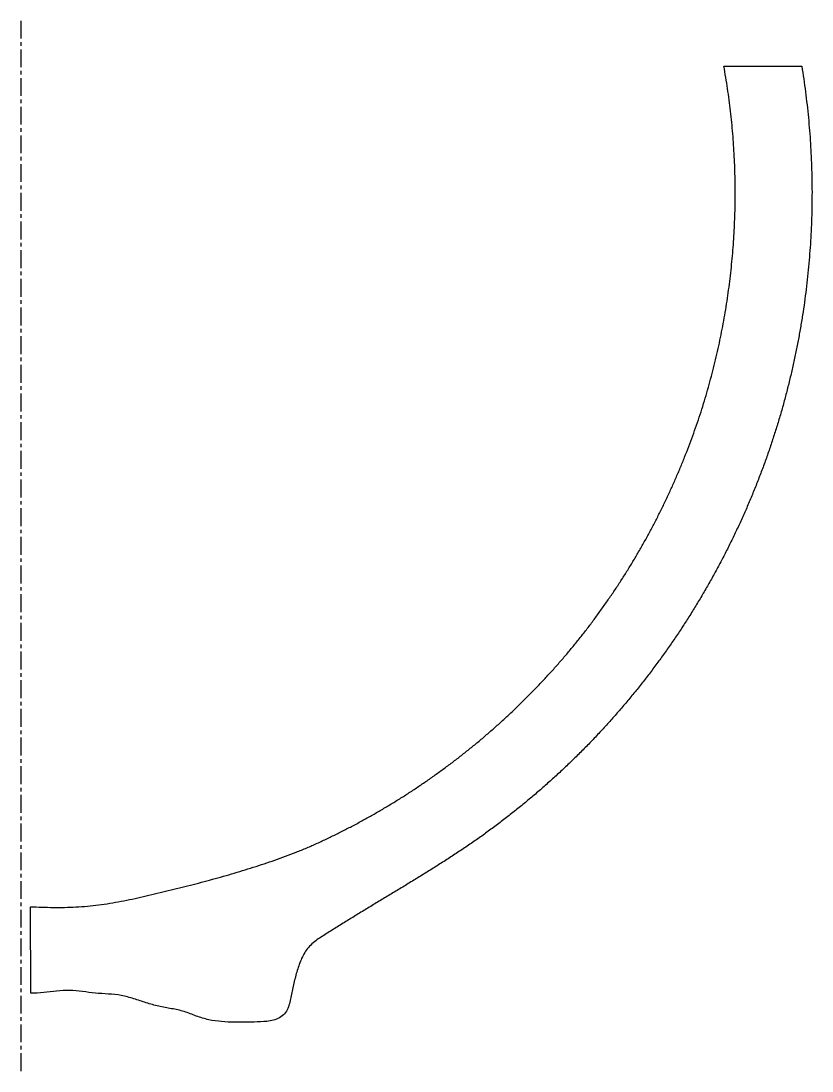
# Model space of a CAD drawing. Header units: millimetres. Extents: x 0 to 140, y -8 to 178.
import ezdxf

# ---------------------------------------------------------------- set-up
doc = ezdxf.new("R2010")
doc.units = ezdxf.units.MM
doc.linetypes.add('CENTER', pattern=[5.08, 3.175, -0.635, 0.635, -0.635])
doc.layers.add('AXIS', color=1, linetype='Continuous')
doc.layers.add('PROFILE', color=7, linetype='Continuous')

msp = doc.modelspace()

# ---------------------------------------------------------------- linework, layer by layer
at = {"layer": 'AXIS', "linetype": 'CENTER'}
msp.add_line((0, -8), (0, 178), dxfattribs=at)
at = {"layer": 'PROFILE'}
for p, q in [((124.48, 170), (138.27, 170)), ((1.73, 5.76), (1.68, 21.11))]:
    msp.add_line(p, q, dxfattribs=at)
for points in [[(1.68, 21.11), (3.7, 21.02), (5.71, 20.98), (7.73, 20.99), (9.74, 21.07), (11.75, 21.21), (13.76, 21.42), (15.75, 21.71), (17.73, 22.06), (19.71, 22.46), (21.68, 22.9), (23.64, 23.36), (25.6, 23.83), (27.56, 24.31), (29.51, 24.8), (31.46, 25.3), (33.41, 25.82), (35.35, 26.36), (37.29, 26.92), (39.22, 27.49), (41.14, 28.09), (43.06, 28.71), (44.97, 29.35), (46.87, 30.03), (48.75, 30.76), (50.61, 31.53), (52.45, 32.34), (54.28, 33.19), (56.09, 34.08), (57.89, 34.99), (59.67, 35.93), (61.44, 36.9), (63.19, 37.89), (64.93, 38.92), (66.65, 39.97), (68.35, 41.04), (70.03, 42.15), (71.7, 43.28), (73.35, 44.44), (74.98, 45.62), (76.6, 46.83), (78.19, 48.06), (79.76, 49.32), (81.32, 50.6), (82.85, 51.91), (84.36, 53.24), (85.86, 54.6), (87.33, 55.98), (88.77, 57.38), (90.2, 58.8), (91.6, 60.25), (92.98, 61.72), (94.34, 63.21), (95.67, 64.72), (96.98, 66.25), (98.26, 67.81), (99.52, 69.38), (100.75, 70.98), (101.95, 72.59), (103.13, 74.23), (104.28, 75.88), (105.41, 77.55), (106.51, 79.24), (107.58, 80.95), (108.63, 82.67), (109.64, 84.41), (110.64, 86.17), (111.6, 87.94), (112.53, 89.72), (113.44, 91.52), (114.31, 93.34), (115.16, 95.16), (115.98, 97.01), (116.77, 98.86), (117.53, 100.73), (118.26, 102.6), (118.97, 104.49), (119.64, 106.39), (120.28, 108.3), (120.89, 110.22), (121.47, 112.15), (122.01, 114.09), (122.53, 116.04), (123.02, 118), (123.47, 119.96), (123.89, 121.93), (124.28, 123.91), (124.64, 125.89), (124.97, 127.88), (125.26, 129.87), (125.53, 131.87), (125.76, 133.87), (125.96, 135.88), (126.13, 137.89), (126.27, 139.9), (126.37, 141.91), (126.44, 143.92), (126.49, 145.94), (126.49, 147.95), (126.47, 149.97), (126.42, 151.98), (126.33, 154), (126.21, 156.01), (126.06, 158.02), (125.88, 160.02), (125.66, 162.03), (125.41, 164.03), (125.14, 166.02), (124.82, 168.01), (124.48, 170)], [(138.27, 170), (138.62, 167.73), (138.94, 165.45), (139.21, 163.16), (139.45, 160.88), (139.65, 158.59), (139.82, 156.29), (139.94, 153.99), (140.03, 151.7), (140.08, 149.4), (140.09, 147.1), (140.06, 144.8), (140, 142.5), (139.9, 140.2), (139.76, 137.9), (139.58, 135.61), (139.37, 133.32), (139.12, 131.03), (138.83, 128.75), (138.51, 126.47), (138.14, 124.2), (137.74, 121.94), (137.31, 119.68), (136.83, 117.43), (136.32, 115.19), (135.77, 112.95), (135.19, 110.73), (134.57, 108.51), (133.91, 106.31), (133.21, 104.12), (132.48, 101.93), (131.72, 99.77), (130.91, 97.61), (130.07, 95.47), (129.2, 93.34), (128.29, 91.23), (127.35, 89.13), (126.37, 87.05), (125.36, 84.98), (124.32, 82.93), (123.24, 80.9), (122.13, 78.88), (120.99, 76.89), (119.81, 74.91), (118.61, 72.95), (117.37, 71.01), (116.1, 69.1), (114.8, 67.2), (113.46, 65.33), (112.1, 63.47), (110.71, 61.64), (109.29, 59.83), (107.83, 58.05), (106.35, 56.29), (104.84, 54.56), (103.3, 52.85), (101.73, 51.16), (100.14, 49.51), (98.52, 47.88), (96.87, 46.27), (95.19, 44.7), (93.49, 43.15), (91.76, 41.63), (90.01, 40.14), (88.23, 38.68), (86.43, 37.25), (84.61, 35.85), (82.76, 34.47), (80.89, 33.13), (79, 31.83), (77.09, 30.55), (75.16, 29.29), (73.22, 28.06), (71.27, 26.84), (69.31, 25.64), (67.35, 24.44), (65.38, 23.25), (63.41, 22.06), (61.44, 20.87), (59.48, 19.67), (57.52, 18.47), (55.57, 17.25), (53.62, 16.02), (51.74, 14.7), (50.24, 12.97), (49.28, 10.89), (48.6, 8.69), (48.08, 6.45), (47.62, 4.2), (46.66, 2.13), (44.7, 1), (42.42, 0.71), (40.12, 0.64), (37.82, 0.64), (35.52, 0.75), (33.25, 1.08), (31.05, 1.74), (28.89, 2.52), (26.65, 3.04), (24.39, 3.46), (22.17, 4.09), (19.98, 4.79), (17.76, 5.37), (15.47, 5.64), (13.18, 5.79), (10.9, 6.08), (8.61, 6.26), (6.31, 6.15), (4.02, 5.9), (1.73, 5.76)]]:
    msp.add_spline(points, degree=3, dxfattribs=at)

doc.saveas('drawing.dxf')
